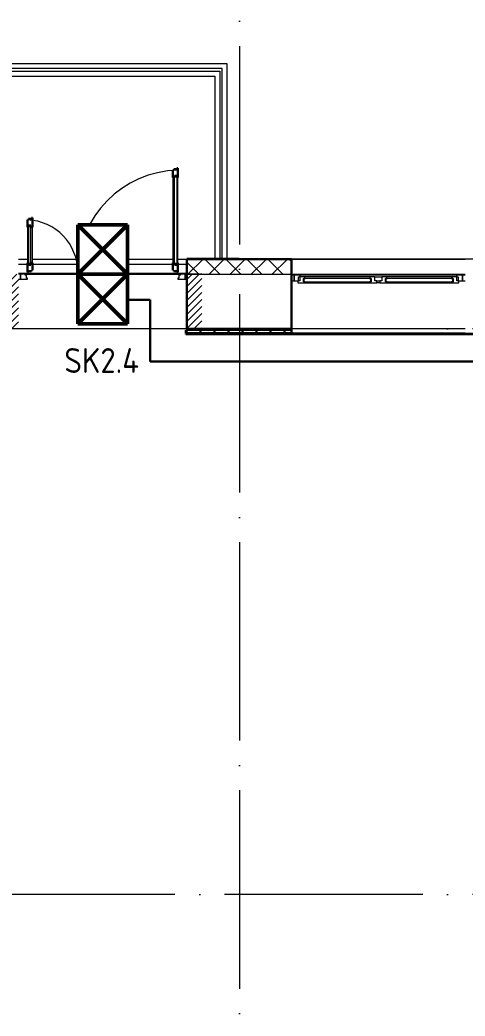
# Model space of a CAD drawing. Header units: millimetres. Extents: x -325553 to 627452, y -28539 to 738858.
# Drawn here: x 112002 to 116491, y 459353 to 469392 of the extents above; entities that cross this region are included whole.
import ezdxf

# ---------------------------------------------------------------- set-up
doc = ezdxf.new("R2010")
doc.units = ezdxf.units.MM
doc.set_wipeout_variables(frame=1)
doc.linetypes.add('ADSK_Линия сетки', pattern=[25, 20, -2.5, 0, -2.5])
doc.linetypes.add('ADSK_Штриховая_ш2 п1_5', pattern=[4.5, 3, -1.5])
for name, color, linetype, lineweight in [('_ Окна', 7, 'Continuous', 9), ('RC-Линии_связи-Адресные', 5, 'Continuous', 30), ('Двери', 252, 'Continuous', 9), ('Лестницы', 252, 'Continuous', 9), ('Маркировка Не АУ', 7, 'Continuous', 25), ('НО СКУД', 7, 'Continuous', 50), ('Ограждение', 252, 'Continuous', 9), ('Окна', 252, 'Continuous', 9), ('Оси', 252, 'Continuous', 9), ('Стены внутренние', 7, 'Continuous', 18), ('Стены наружные', 7, 'Continuous', 18), ('Стены штриховка', 7, 'Continuous', 9)]:
    doc.layers.add(name, color=color, linetype=linetype, lineweight=lineweight)
doc.layers.add('Двери открывание', color=7, linetype='Continuous', lineweight=9, true_color=0xc0c0c0)
doc.layers.add('Стены', color=194, linetype='Continuous')
doc.styles.add('ISOCPEUR', font='isocpeur.ttf', dxfattribs={"width": 0.9, "height": 350})

# ---------------------------------------------------------------- blocks, each defined once
blk = doc.blocks.new('2 этаж')
at = {"layer": 'Двери', "lineweight": 18, "true_color": 0x636466}
h = blk.add_hatch(dxfattribs=at)
h.set_pattern_fill('FP_2', color=251, style=0, pattern_type=2)
h.set_pattern_definition([(45, (111971.006, 28635.747), (-35.3553, 35.3553), [])])
h.paths.add_polyline_path([(113096, 28361), (113096, 28911), (112946, 28911), (112946, 28361)])
h.paths.add_polyline_path([(111096, 28361), (111246, 28361), (111246, 28911), (111096, 28911), (111096, 28383)])
at = {"layer": '_ Окна', "color": 251, "true_color": 0x636466}
for p, q in [((114026, 28901), (114001, 28901)), ((114001, 28843), (114026, 28843)), ((114026, 28843), (114026, 28901)), ((114124, 28867), (114121, 28867)), ((114121, 28867), (114121, 28835)), ((114121, 28835), (114124, 28835)), ((114801, 28867), (114124, 28867)), ((114124, 28867), (114124, 28835)), ((114124, 28835), (114124, 28867)), ((114124, 28835), (114801, 28835)), ((114801, 28835), (114801, 28867)), ((114801, 28867), (114801, 28835)), ((114804, 28867), (114801, 28867)), ((114801, 28835), (114804, 28835)), ((114804, 28835), (114804, 28867)), ((114951, 28867), (114948, 28867)), ((114948, 28867), (114948, 28835)), ((114948, 28835), (114951, 28835)), ((115628, 28867), (114951, 28867)), ((114951, 28867), (114951, 28835)), ((114951, 28835), (114951, 28867)), ((114951, 28835), (115628, 28835)), ((115628, 28835), (115628, 28867)), ((115628, 28867), (115628, 28835)), ((115631, 28867), (115628, 28867)), ((115628, 28835), (115631, 28835)), ((115631, 28835), (115631, 28867)), ((115751, 28901), (115726, 28901)), ((115726, 28901), (115726, 28843)), ((115726, 28843), (115751, 28843))]:
    blk.add_line(p, q, dxfattribs=at)
at = {"layer": '_ Окна', "color": 251, "lineweight": 18, "true_color": 0x636466}
for p, q in [((114085, 28901), (114026, 28901)), ((114026, 28901), (114026, 28843)), ((114026, 28843), (114064, 28843)), ((114084, 28843), (114064, 28843)), ((114064, 28843), (114064, 28826)), ((114064, 28826), (114120, 28826)), ((114072, 28843), (114072, 28884)), ((114072, 28884), (114084, 28884)), ((114084, 28884), (114084, 28843)), ((114134, 28884), (114084, 28884)), ((114090, 28884), (114085, 28901)), ((114120, 28826), (114121, 28827)), ((114121, 28835), (114121, 28867)), ((114121, 28867), (114139, 28867)), ((114139, 28835), (114121, 28835)), ((114121, 28827), (114122, 28826)), ((114122, 28826), (114137, 28826)), ((114139, 28867), (114134, 28884)), ((114137, 28826), (114139, 28835)), ((114791, 28884), (114786, 28867)), ((114786, 28867), (114804, 28867)), ((114804, 28835), (114786, 28835)), ((114786, 28835), (114788, 28826)), ((114788, 28826), (114803, 28826)), ((114841, 28884), (114791, 28884)), ((114803, 28826), (114804, 28827)), ((114804, 28867), (114804, 28835)), ((114804, 28827), (114805, 28826)), ((114805, 28826), (114861, 28826)), ((114841, 28843), (114841, 28884)), ((114861, 28843), (114841, 28843)), ((114861, 28826), (114861, 28843)), ((114911, 28843), (114891, 28843)), ((114891, 28843), (114891, 28826)), ((114891, 28826), (114947, 28826)), ((114911, 28884), (114911, 28843)), ((114961, 28884), (114911, 28884)), ((114947, 28826), (114948, 28827)), ((114948, 28835), (114948, 28867)), ((114948, 28867), (114966, 28867)), ((114966, 28835), (114948, 28835)), ((114948, 28827), (114949, 28826)), ((114949, 28826), (114964, 28826)), ((114966, 28867), (114961, 28884)), ((114964, 28826), (114966, 28835)), ((115618, 28884), (115613, 28867)), ((115613, 28867), (115631, 28867)), ((115631, 28835), (115613, 28835)), ((115613, 28835), (115615, 28826)), ((115615, 28826), (115630, 28826)), ((115668, 28884), (115618, 28884)), ((115630, 28826), (115631, 28827)), ((115631, 28867), (115631, 28835)), ((115631, 28827), (115632, 28826)), ((115632, 28826), (115688, 28826)), ((115667, 28901), (115662, 28884)), ((115726, 28901), (115667, 28901)), ((115668, 28843), (115668, 28884)), ((115668, 28884), (115680, 28884)), ((115688, 28843), (115668, 28843)), ((115680, 28884), (115680, 28843)), ((115688, 28826), (115688, 28843)), ((115688, 28843), (115726, 28843)), ((115726, 28843), (115726, 28901))]:
    blk.add_line(p, q, dxfattribs=at)
at = {"layer": 'Двери', "color": 251, "lineweight": 30, "true_color": 0x636466}
for p, q in [((112813, 29959), (112804, 29959)), ((112804, 29959), (112804, 29885)), ((112845, 29969), (112813, 29969)), ((112813, 29969), (112813, 29959)), ((112854, 29979), (112845, 29979)), ((112845, 29979), (112845, 29969)), ((112854, 29885), (112854, 29979)), ((112804, 29885), (112821, 29885)), ((112821, 29885), (112821, 29903)), ((112821, 29903), (112845, 29903)), ((112845, 29903), (112845, 29885)), ((112845, 29885), (112854, 29885)), ((111347, 29459), (111338, 29459)), ((111338, 29459), (111338, 29385)), ((111379, 29469), (111347, 29469)), ((111347, 29469), (111347, 29459)), ((111388, 29479), (111379, 29479)), ((111379, 29479), (111379, 29469)), ((111388, 29385), (111388, 29479)), ((111347, 29385), (111338, 29385)), ((111347, 29403), (111347, 29385)), ((111371, 29403), (111347, 29403)), ((111371, 29385), (111371, 29403)), ((111388, 29385), (111371, 29385)), ((111338, 29025), (111338, 28931)), ((111347, 29025), (111338, 29025)), ((111347, 29007), (111347, 29025)), ((111371, 29025), (111371, 29007)), ((111388, 29025), (111371, 29025)), ((111388, 28951), (111388, 29025)), ((112804, 29025), (112804, 28951)), ((112804, 29025), (112821, 29025)), ((112821, 29025), (112821, 29007)), ((112845, 29025), (112854, 29025)), ((112845, 29007), (112845, 29025)), ((112854, 28931), (112854, 29025)), ((111338, 28931), (111347, 28931)), ((111371, 29007), (111347, 29007)), ((111347, 28931), (111347, 28941)), ((111347, 28941), (111379, 28941)), ((111379, 28941), (111379, 28951)), ((111379, 28951), (111388, 28951)), ((112804, 28951), (112813, 28951)), ((112813, 28951), (112813, 28941)), ((112813, 28941), (112845, 28941)), ((112821, 29007), (112845, 29007)), ((112845, 28941), (112845, 28931)), ((112845, 28931), (112854, 28931))]:
    blk.add_line(p, q, dxfattribs=at)
at = {"layer": 'Двери', "color": 251, "true_color": 0x636466}
for p, q in [((112804, 29885), (112804, 29025)), ((112821, 29007), (112821, 29903)), ((112821, 29903), (112845, 29903)), ((112845, 29903), (112845, 29007)), ((112854, 29025), (112854, 29885)), ((111338, 29385), (111338, 29025)), ((111347, 29403), (111347, 29007)), ((111371, 29403), (111347, 29403)), ((111371, 29007), (111371, 29403)), ((111388, 29025), (111388, 29385)), ((111347, 29007), (111371, 29007)), ((112845, 29007), (112821, 29007)), ((111266, 28911), (111246, 28911)), ((111246, 28861), (111266, 28861)), ((111266, 28861), (111266, 28911)), ((111313, 28911), (111266, 28911)), ((111266, 28911), (111266, 28861)), ((111266, 28861), (111338, 28861)), ((111313, 28902), (111313, 28911)), ((111328, 28902), (111313, 28902)), ((111328, 28870), (111328, 28902)), ((111338, 28870), (111328, 28870)), ((111338, 28861), (111338, 28870)), ((112864, 28870), (112854, 28870)), ((112854, 28870), (112854, 28861)), ((112854, 28861), (112926, 28861)), ((112879, 28902), (112864, 28902)), ((112864, 28902), (112864, 28870)), ((112879, 28911), (112879, 28902)), ((112926, 28911), (112879, 28911)), ((112946, 28911), (112926, 28911)), ((112926, 28911), (112926, 28861)), ((112926, 28861), (112926, 28911)), ((112926, 28861), (112946, 28861)), ((112946, 28861), (112946, 28911))]:
    blk.add_line(p, q, dxfattribs=at)
at = {"layer": 'Двери', "color": 251, "linetype": 'ADSK_Штриховая_ш2 п1_5', "true_color": 0x636466}
for p, q in [((113096, 28911), (112946, 28911)), ((112946, 28911), (112946, 28361)), ((112946, 28361), (113096, 28361))]:
    blk.add_line(p, q, dxfattribs=at)
at = {"layer": 'Двери открывание', "color": 251, "true_color": 0x636466}
for centre, radius, start, end in [((112874, 28931), 1028, 91.1148, 180), ((111318, 28931), 528, 0, 87.8292)]:
    blk.add_arc(centre, radius, start, end, dxfattribs=at)
at = {"layer": 'Лестницы', "color": 251, "true_color": 0x636466}
for p, q in [((113351, 31033), (110626, 31033)), ((113351, 29068), (113351, 31033)), ((113301, 30983), (110676, 30983)), ((113301, 29068), (113301, 30983)), ((111246, 29063), (111338, 29063)), ((111388, 29063), (112804, 29063)), ((112854, 29063), (112946, 29063)), ((111246, 29013), (111338, 29013)), ((111388, 29013), (112804, 29013)), ((112854, 29013), (112946, 29013))]:
    blk.add_line(p, q, dxfattribs=at)
at = {"layer": 'Ограждение', "color": 251, "true_color": 0x636466}
for p, q in [((110701, 30958), (113276, 30958)), ((113276, 30958), (113276, 29068)), ((110751, 30908), (113226, 30908)), ((113226, 30908), (113226, 29068))]:
    blk.add_line(p, q, dxfattribs=at)
at = {"layer": 'Окна', "color": 251, "true_color": 0x636466}
for p, q in [((115667, 28901), (114085, 28901)), ((114120, 28826), (114122, 28826)), ((114791, 28884), (114134, 28884)), ((114137, 28826), (114788, 28826)), ((114803, 28826), (114805, 28826)), ((114841, 28884), (114911, 28884)), ((114861, 28843), (114891, 28843)), ((114891, 28826), (114861, 28826)), ((114947, 28826), (114949, 28826)), ((115618, 28884), (114961, 28884)), ((114964, 28826), (115615, 28826)), ((115630, 28826), (115632, 28826))]:
    blk.add_line(p, q, dxfattribs=at)
at = {"layer": 'Оси', "color": 251, "linetype": 'ADSK_Линия сетки', "ltscale": 100, "true_color": 0x636466}
for p, q in [((113476, 33711), (113476, 16057)), ((165326, 28361), (93604, 28361)), ((165326, 22661), (93566, 22661))]:
    blk.add_line(p, q, dxfattribs=at)
at = {"layer": 'Стены внутренние', "color": 251, "lineweight": 30, "true_color": 0x636466}
for p, q in [((112946, 28361), (112946, 29063)), ((114001, 29063), (112946, 29063)), ((114001, 28361), (114001, 29063)), ((114001, 28361), (112946, 28361))]:
    blk.add_line(p, q, dxfattribs=at)
at = {"layer": 'Стены внутренние', "color": 251, "linetype": 'Continuous', "lineweight": 9, "true_color": 0x636466}
for p, q in [((112947, 29054), (112946, 29055)), ((113066, 28911), (112948, 29028)), ((112956, 28911), (113106, 29061)), ((113086, 29063), (113085, 29061)), ((113278, 28911), (113128, 29061)), ((113168, 28911), (113318, 29061)), ((113490, 28911), (113340, 29061)), ((113380, 28911), (113530, 29061)), ((113529, 29061), (113528, 29063)), ((113702, 28911), (113552, 29061)), ((113593, 28911), (113743, 29061)), ((113914, 28911), (113764, 29061)), ((113805, 28911), (113955, 29061)), ((113999, 29038), (113976, 29061))]:
    blk.add_line(p, q, dxfattribs=at)
at = {"layer": 'Стены внутренние', "color": 251, "true_color": 0x636466}
for p, q in [((114001, 29063), (115751, 29063)), ((111246, 28921), (112946, 28921)), ((111313, 28911), (112879, 28911)), ((112946, 28911), (115750, 28911)), ((112946, 28361), (111246, 28361)), ((115751, 28361), (114001, 28361))]:
    blk.add_line(p, q, dxfattribs=at)
at = {"layer": 'Стены наружные', "color": 251, "lineweight": 30, "true_color": 0x636466}
for p, q in [((113471, 29068), (112946, 29068)), ((112946, 29068), (112946, 29063)), ((112946, 29063), (113471, 29063)), ((113471, 29068), (113471, 29063)), ((112936, 28346), (112946, 28346)), ((112936, 28316), (112936, 28346)), ((114001, 28316), (112936, 28316)), ((112946, 28346), (112946, 28361)), ((114001, 28316), (114001, 28361)), ((130071, 28311), (112936, 28311)), ((112936, 28306), (112936, 28311)), ((112936, 28306), (130071, 28306))]:
    blk.add_line(p, q, dxfattribs=at)
at = {"layer": 'Стены наружные', "color": 251, "linetype": 'Continuous', "lineweight": 9, "true_color": 0x636466}
for p, q in [((113089, 29068), (113086, 29063)), ((112936, 28325), (112957, 28346)), ((112954, 28316), (112936, 28333)), ((113095, 28316), (113065, 28346)), ((113068, 28316), (113098, 28346)), ((113236, 28316), (113206, 28346)), ((113210, 28316), (113240, 28346)), ((113240, 28346), (113255, 28361)), ((113378, 28316), (113348, 28346)), ((113351, 28316), (113381, 28346)), ((113519, 28316), (113489, 28346)), ((113493, 28316), (113523, 28346)), ((113661, 28316), (113631, 28346)), ((113634, 28316), (113664, 28346)), ((113664, 28346), (113679, 28361)), ((113802, 28316), (113772, 28346)), ((113775, 28316), (113805, 28346)), ((113944, 28316), (113914, 28346)), ((113917, 28316), (113947, 28346))]:
    blk.add_line(p, q, dxfattribs=at)
at = {"layer": 'Стены наружные', "color": 251, "true_color": 0x636466}
for p, q in [((113476, 29068), (119071, 29068)), ((113476, 29063), (113476, 29068)), ((114001, 29068), (114001, 29063)), ((115751, 29063), (114001, 29063)), ((115751, 28316), (114001, 28316))]:
    blk.add_line(p, q, dxfattribs=at)
at = {"layer": 'Стены штриховка', "color": 251, "true_color": 0x636466}
for p, q in [((112948, 28911), (112948, 29061)), ((112948, 29061), (113999, 29061)), ((113999, 29061), (113999, 28987)), ((113999, 28987), (114001, 28987)), ((112946, 28346), (114001, 28346))]:
    blk.add_line(p, q, dxfattribs=at)
blk = doc.blocks.new('тип 3')
at = {"color": 3}
blk.add_wipeout([(-201820, 375828), (-202820, 375828), (-202820, 376328), (-201820, 376328)], dxfattribs=at).dxf.layer = 'НО СКУД'
at = {"layer": 'НО СКУД', "color": 3}
for p, q in [((-202820, 376328), (-201820, 376328)), ((-202820, 375828), (-202820, 376328)), ((-202320, 376328), (-202820, 375828)), ((-202320, 375828), (-202820, 376328)), ((-202320, 376328), (-202320, 375828)), ((-201820, 376328), (-202320, 375828)), ((-201820, 375828), (-202320, 376328)), ((-201820, 376328), (-201820, 375828)), ((-201820, 375828), (-202820, 375828))]:
    blk.add_line(p, q, dxfattribs=at)
at = {"layer": 'НО СКУД', "color": 3, "ltscale": 30}
blk.add_line((-201820, 376328), (-201820, 375828), dxfattribs=at)

msp = doc.modelspace()

# ---------------------------------------------------------------- linework, layer by layer
at = {"layer": 'RC-Линии_связи-Адресные'}
msp.add_line((113315.7, 466570.7), (113086.7, 466570.7), dxfattribs=at)

# ---------------------------------------------------------------- block references
msp.add_blockref('2 этаж', (740.6, 437918.3))

# ---------------------------------------------------------------- next in the draw order: block references
at = {"layer": 'Стены', "color": 1, "linetype": 'ByBlock', "rotation": 90}
msp.add_blockref('тип 3', (488914.7, 669148.6), dxfattribs=at)

# ---------------------------------------------------------------- next in the draw order: texts
at = {"layer": 'Маркировка Не АУ', "linetype": 'ByBlock', "insert": (112826.2, 465960), "char_height": 250, "width": 1035.25, "attachment_point": 5, "style": 'ISOCPEUR', "bg_fill": 3, "box_fill_scale": 1, "bg_fill_color": 256, "bg_fill_transparency": 0}
msp.add_mtext('SK2.4', dxfattribs=at)

# ---------------------------------------------------------------- next in the draw order: linework, layer by layer
at = {"layer": 'RC-Линии_связи-Адресные'}
for p, q in [((113315.7, 465950.5), (113315.7, 466570.7)), ((130558.9, 465950.5), (113315.7, 465950.5))]:
    msp.add_line(p, q, dxfattribs=at)

doc.saveas('drawing.dxf')
